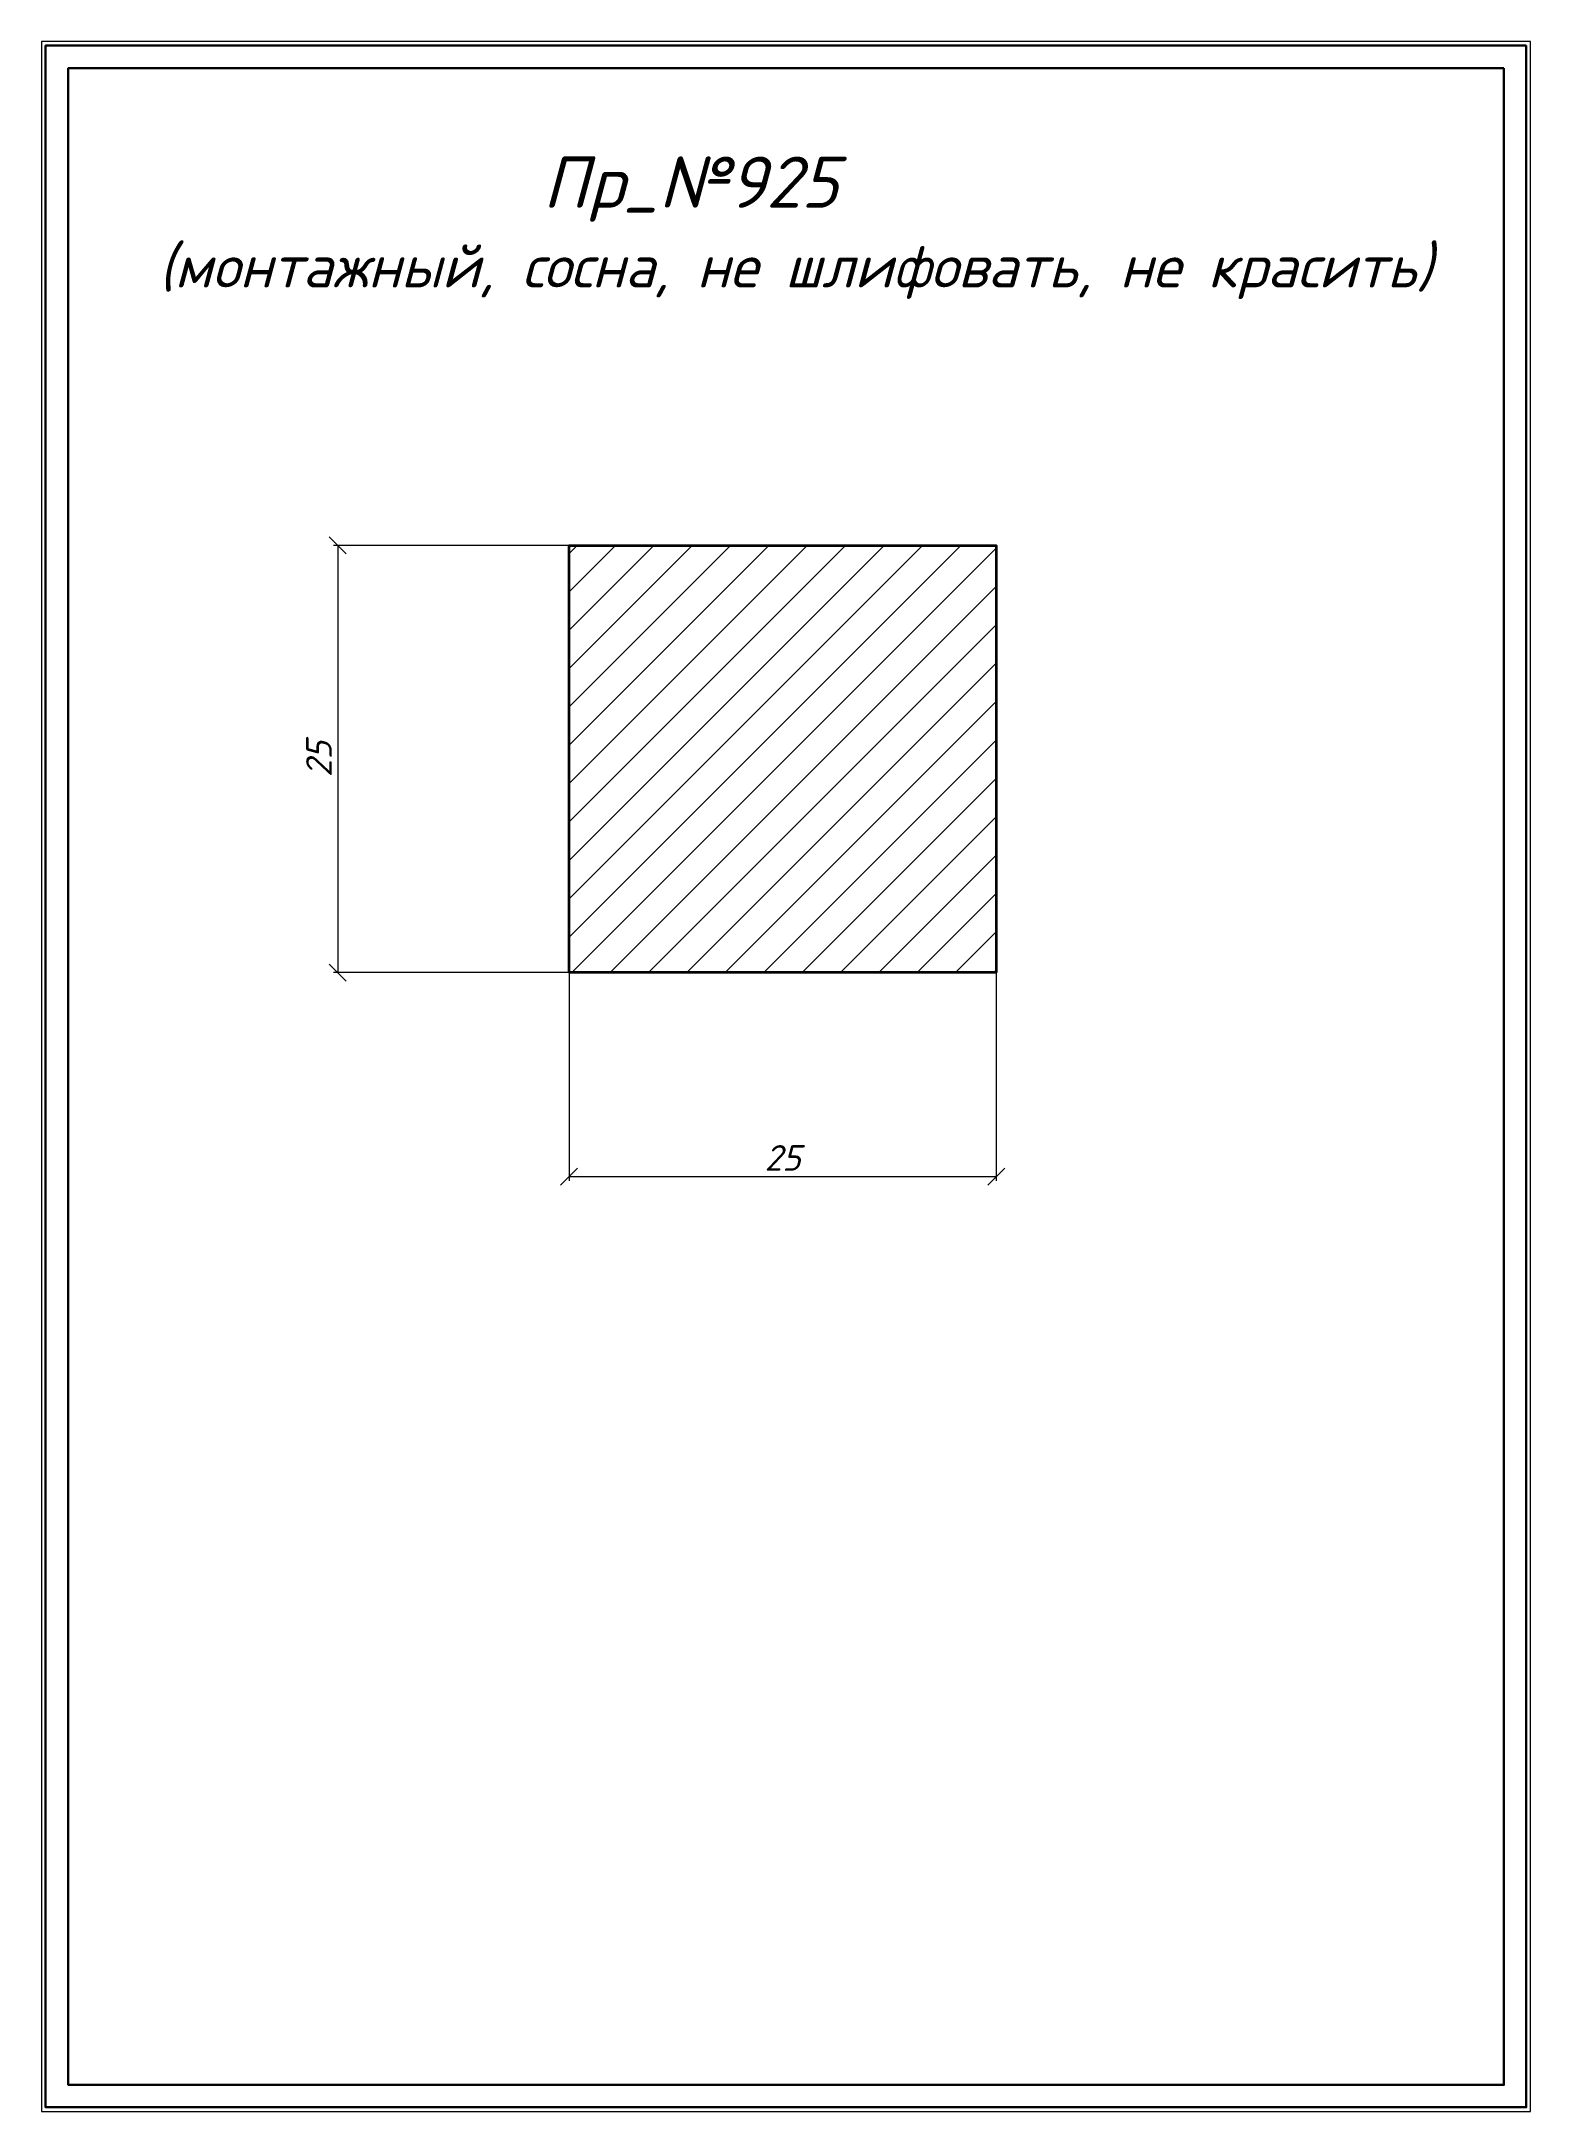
# Model space of a CAD drawing. Header units: millimetres. Extents: x 11025 to 11112, y -781 to -660.
import ezdxf

# ---------------------------------------------------------------- set-up
doc = ezdxf.new("R2010")
doc.units = ezdxf.units.MM
doc.layers.get('0').update_dxf_attribs({"lineweight": 13})
for name, color, linetype, lineweight in [('профили', 1, 'Continuous', 35), ('служебный слой НАДПИСИ', 7, 'Continuous', 13), ('служебный слой РАЗМЕРЫ', 7, 'Continuous', 9), ('служебный слой ШТАМП', 7, 'Continuous', 30), ('служебный слой ШТРИХОВКА', 7, 'Continuous', 5)]:
    doc.layers.add(name, color=color, linetype=linetype, lineweight=lineweight)
doc.styles.add('ЕСКД', font='isocpeur.ttf', dxfattribs={"oblique": 15})
doc.dimstyles.new('ЕСКД', dxfattribs={"dimtxt": 3.5, "dimasz": 2.5, "dimexe": 0.25, "dimexo": 0, "dimgap": 0.35, "dimtad": 1, "dimdec": 1, "dimzin": 9, "dimtxsty": 'ЕСКД', "dimblk": 'OBLIQUE', "dimcen": 0, "dimclrd": 256, "dimclre": 256, "dimclrt": 256, "dimadec": 1, "dimazin": 0, "dimtfac": 1, "dimtdec": 1, "dimtmove": 0, "dimatfit": 3, "dimldrblk": 'DOTSMALL', "dimfxl": 1, "dimlwd": -1, "dimlwe": -1, "dimarcsym": 0})

# ---------------------------------------------------------------- blocks, each defined once
blk = doc.blocks.new('_OBLIQUE')
at = {"color": 0, "linetype": 'ByBlock'}
blk.add_line((-0.5, -0.5), (0.5, 0.5), dxfattribs=at)
blk = doc.blocks.new('*D4')
at = {"layer": 'Defpoints', "color": 0, "transparency": 16777216}
for p in [(11056.04, -714.25), (11081.04, -714.25), (11056.04, -726.19)]:
    blk.add_point(p, dxfattribs=at)
at = {"layer": 'служебный слой РАЗМЕРЫ', "transparency": 16777216}
for p, q in [((11056.04, -714.25), (11056.04, -726.44)), ((11081.04, -714.25), (11081.04, -726.44)), ((11081.04, -726.19), (11056.04, -726.19))]:
    blk.add_line(p, q, dxfattribs=at)
at = {"layer": 'служебный слой РАЗМЕРЫ', "transparency": 16777216, "rotation": 180}
blk.add_blockref('_OBLIQUE', (11056.04, -726.19), dxfattribs=at)
at = {"layer": 'служебный слой РАЗМЕРЫ', "transparency": 16777216}
blk.add_blockref('_OBLIQUE', (11081.04, -726.19), dxfattribs=at)
at = {"layer": 'служебный слой РАЗМЕРЫ', "transparency": 16777216, "insert": (11068.54, -725.09), "char_height": 1.5, "attachment_point": 5, "style": 'ЕСКД'}
blk.add_mtext('25', dxfattribs=at)
blk = doc.blocks.new('_DotSmall')
at = {"color": 0, "linetype": 'ByBlock', "lineweight": -3, "const_width": 0.5}
blk.add_lwpolyline([(-0.0625, 0, 1), (0.0625, 0, 1)], format="xyb", close=True, dxfattribs=at)
blk = doc.blocks.new('*D3')
at = {"layer": 'Defpoints', "color": 0, "transparency": 16777216}
for p in [(11056.04, -689.25), (11042.51, -714.25), (11056.04, -714.25)]:
    blk.add_point(p, dxfattribs=at)
at = {"layer": 'служебный слой РАЗМЕРЫ', "transparency": 16777216}
for p, q in [((11056.04, -689.25), (11042.26, -689.25)), ((11042.51, -689.25), (11042.51, -714.25)), ((11056.04, -714.25), (11042.26, -714.25))]:
    blk.add_line(p, q, dxfattribs=at)
for p, rotation in [((11042.51, -689.25), 90), ((11042.51, -714.25), 270)]:
    blk.add_blockref('_OBLIQUE', p, dxfattribs=dict(at, rotation=rotation))
at = {"layer": 'служебный слой РАЗМЕРЫ', "transparency": 16777216, "insert": (11041.41, -701.75), "char_height": 1.5, "attachment_point": 5, "rotation": 90, "style": 'ЕСКД'}
blk.add_mtext('25', dxfattribs=at)

msp = doc.modelspace()

# ---------------------------------------------------------------- hatches: boundary and pattern name
at = {"layer": 'служебный слой ШТРИХОВКА'}
h = msp.add_hatch(dxfattribs=at)
h.set_pattern_fill('ANSI31', color=256, scale=0.5, style=0)
h.set_pattern_definition([(45, (0, -262.2563), (-1.12253202, 1.12253202), [])])
h.paths.add_polyline_path([(11081.04, -714.25), (11056.04, -714.25), (11056.04, -689.25), (11081.04, -689.25)])

# ---------------------------------------------------------------- linework, layer by layer
at = {"layer": 'профили', "ltscale": 100}
msp.add_lwpolyline([(11081.04, -714.25), (11056.04, -714.25), (11056.04, -689.25), (11081.04, -689.25)], close=True, dxfattribs=at)
at = {"layer": 'служебный слой ШТАМП', "color": 6, "lineweight": 5, "ltscale": 100}
msp.add_lwpolyline([(11112.3, -659.76), (11025.17, -659.76), (11025.17, -780.89), (11112.3, -780.89)], close=True, dxfattribs=at)
at = {"layer": 'служебный слой ШТАМП', "ltscale": 100}
for points in [[(11112.05, -660.01), (11025.42, -660.01), (11025.42, -780.64), (11112.05, -780.64)], [(11110.74, -661.33), (11026.74, -661.33), (11026.74, -779.33), (11110.74, -779.33)]]:
    msp.add_lwpolyline(points, close=True, dxfattribs=at)

# ---------------------------------------------------------------- texts
at = {"layer": 'служебный слой НАДПИСИ', "style": 'ЕСКД', "oblique": 15}
for s, height, p in [('Пр_№925', 3, (11054.5, -669.5)), ('(монтажный, сосна, не шлифовать, не красить)', 2.5, (11032.02, -674.16))]:
    msp.add_text(s, height=height, dxfattribs=at).set_placement(p)

# ---------------------------------------------------------------- dimensions: what is measured, and where the dimension line sits
at = {"layer": 'служебный слой РАЗМЕРЫ'}
dim = msp.add_linear_dim(base=(11042.51, -714.25), p1=(11056.04, -689.25), p2=(11056.04, -714.25), angle=90, dimstyle='ЕСКД', override={"dimtxt": 1.5, "dimasz": 1}, dxfattribs=at)
dim.commit()
dim.dimension.update_dxf_attribs({"geometry": '*D3', "text_midpoint": (11041.41, -701.75)})
dim = msp.add_linear_dim(base=(11056.04, -726.19), p1=(11081.04, -714.25), p2=(11056.04, -714.25), dimstyle='ЕСКД', override={"dimtxt": 1.5, "dimasz": 1}, dxfattribs=at)
dim.commit()
dim.dimension.update_dxf_attribs({"geometry": '*D4', "text_midpoint": (11068.54, -725.09)})

doc.saveas('drawing.dxf')
